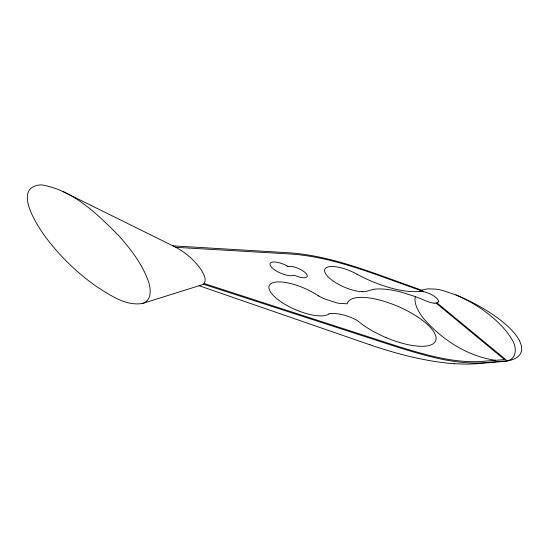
<?xml version="1.0" encoding="UTF-8"?>
<svg xmlns="http://www.w3.org/2000/svg" width="549" height="549" viewBox="0 0 549 549"><rect width="100%" height="100%" fill="white"/><g stroke="black" fill="none" stroke-linecap="round" stroke-linejoin="round"><path stroke-width="0.82" d="M362.265 291.697A24.78 8.64 23.5 0 0 368.056 290.826L373.025 289.398A56.224 19.599 23.5 0 1 378.021 288.952L380.793 288.952A58.235 20.299 23.5 0 1 386.771 289.385L390.442 289.879A58.578 20.423 23.5 0 1 401.559 292.219L415.353 296.577L414.92 299.816L415.421 303.576L416.869 307.763L419.21 312.251A106.581 37.154 23.5 0 0 424.192 319.257C442.576 340.064 467.906 356.527 495.754 360.288M142.692 303.446C152.601 300.255 150.879 287.436 147.853 279.839C141.567 263.156 130.442 248.821 118.701 235.617C97.235 213.918 72.743 189.933 41.401 184.855C10.623 186.447 38.595 228.206 47.283 239.343C61.186 257.399 77.821 273.375 96.439 286.509C110.129 295.074 125.673 306.321 142.692 303.446L202.114 284.766A19.201 6.691 23.5 0 0 203.329 284.19A25.096 8.75 23.5 0 0 204.214 283.408C206.781 279.29 203.734 274.328 201.668 270.664A87.037 30.339 23.5 0 0 197.901 265.435C191.779 258.085 184.313 251.778 175.838 247.311A17.232 6.005 23.5 0 0 175.227 247.002L63.011 191.553M172.921 245.863L289.44 252.794C318.77 254.935 347.16 263.637 374.768 273.333L421.611 290.188L427.705 288.815L435.803 289.131A34.079 11.879 23.5 0 1 442.913 290.531L455.869 294.902A79.399 27.676 23.5 0 1 462.327 297.688M203.336 284.19L399.418 347.743C426.086 355.91 453.659 364.193 481.857 362.875L507.221 360.81C517.625 358.778 516.643 345.767 511.613 339.014A108.777 37.915 23.5 0 0 504.435 329.057C491.163 314.145 474.178 302.719 455.869 294.902M476.937 363.726L503.268 361.489A79.351 27.663 23.5 0 0 510.495 360.268A78.85 27.484 23.5 0 0 519.155 355.443A78.315 27.299 23.5 0 0 520.603 343.365A78.054 27.21 23.5 0 0 519.361 340.558M476.429 363.774L466.142 364.152L454.737 363.733M175.838 247.311L291.293 254.063C320.252 256.15 348.292 264.742 375.55 274.308L420.994 290.641L421.968 291.45M204.118 283.51L398.45 346.563C424.796 354.633 452.026 362.82 479.881 361.558L504.524 359.588L436.084 303.096M199.088 285.713L369.992 344.806M324.267 298.759L336.077 302.698A29.015 10.115 23.5 0 0 339.158 303.343L347.243 303.796A47.763 16.648 23.5 0 1 347.373 303.302A47.996 16.731 23.5 0 1 393.626 304.62A48.134 16.779 23.5 0 1 397.105 306.019A48.024 16.738 23.5 0 1 423.43 321.103A47.9 16.696 23.5 0 1 425.228 322.565A47.832 16.676 23.5 0 1 413.123 345.602A48.092 16.765 23.5 0 1 409.691 345.019A48.134 16.779 23.5 0 1 386.009 337.587M323.848 298.581L318.894 296.131M318.743 296.048L318.242 295.746M421.611 290.188L423.423 291.684A11.714 4.083 23.5 0 1 427.129 292.713A11.536 4.021 23.5 0 1 438.356 301.737M434.005 303.137A11.735 4.09 23.5 0 0 437.004 302.89L507.221 360.81M288.657 266.464A11.186 3.898 23.5 0 1 297.434 268.07A11.248 3.918 23.5 0 1 298.162 268.372A11.186 3.898 23.5 0 1 307.159 276.607A11.186 3.898 23.5 0 1 294.703 275.351A1.201 0.419 23.5 0 0 294.442 275.269A1.448 0.508 23.5 0 0 293.873 275.159A13.457 4.694 23.5 0 1 281.493 273.532L281.205 273.416A13.457 4.694 23.5 0 1 270.485 262.944A13.457 4.694 23.5 0 1 288.184 266.491M438.342 301.73A11.357 3.96 23.5 0 1 438.294 301.868A11.687 4.076 23.5 0 1 437.011 302.89M434.039 303.137A11.687 4.076 23.5 0 1 425.496 300.735L422.119 299.267A54.783 19.098 23.5 0 0 415.353 296.584M362.271 291.704A24.671 8.599 23.5 0 1 334.746 282.09A24.671 8.599 23.5 0 1 325.626 268.138A24.774 8.633 23.5 0 1 326.051 267.83A24.78 8.64 23.5 0 1 332.673 266.498A24.774 8.633 23.5 0 1 357.022 274.219M356.974 274.198A51.585 17.98 23.5 0 0 363.067 277.396L370.232 280.717A57.103 19.908 23.5 0 0 381.033 284.938L389.179 287.532A58.132 20.265 23.5 0 0 410.405 291.546L413.905 291.684A54.468 18.989 23.5 0 0 418.585 291.478L419.264 291.402A11.755 4.097 23.5 0 1 419.532 291.375A11.769 4.104 23.5 0 1 423.423 291.684M419.532 291.375A51.784 18.048 23.5 0 1 420.994 290.641M288.52 266.457A1.441 0.501 23.5 0 1 287.848 266.292L287.82 266.286A2.079 0.727 23.5 0 1 288.177 266.485M386.029 337.594A48.092 16.765 23.5 0 1 363.857 325.53A47.914 16.703 23.5 0 1 357.186 320.383C349.082 316.162 338.719 312.621 329.524 313.705A9.374 3.267 23.5 0 0 328.947 313.911M328.906 313.939A33.29 11.604 23.5 0 1 286.66 305.313A33.29 11.604 23.5 0 1 273.285 282.577A33.29 11.604 23.5 0 1 318.18 295.712M462.313 297.702A78.404 27.326 23.5 0 1 519.423 340.572M454.771 363.767A171.288 59.704 23.5 0 1 369.985 344.765"/></g></svg>
